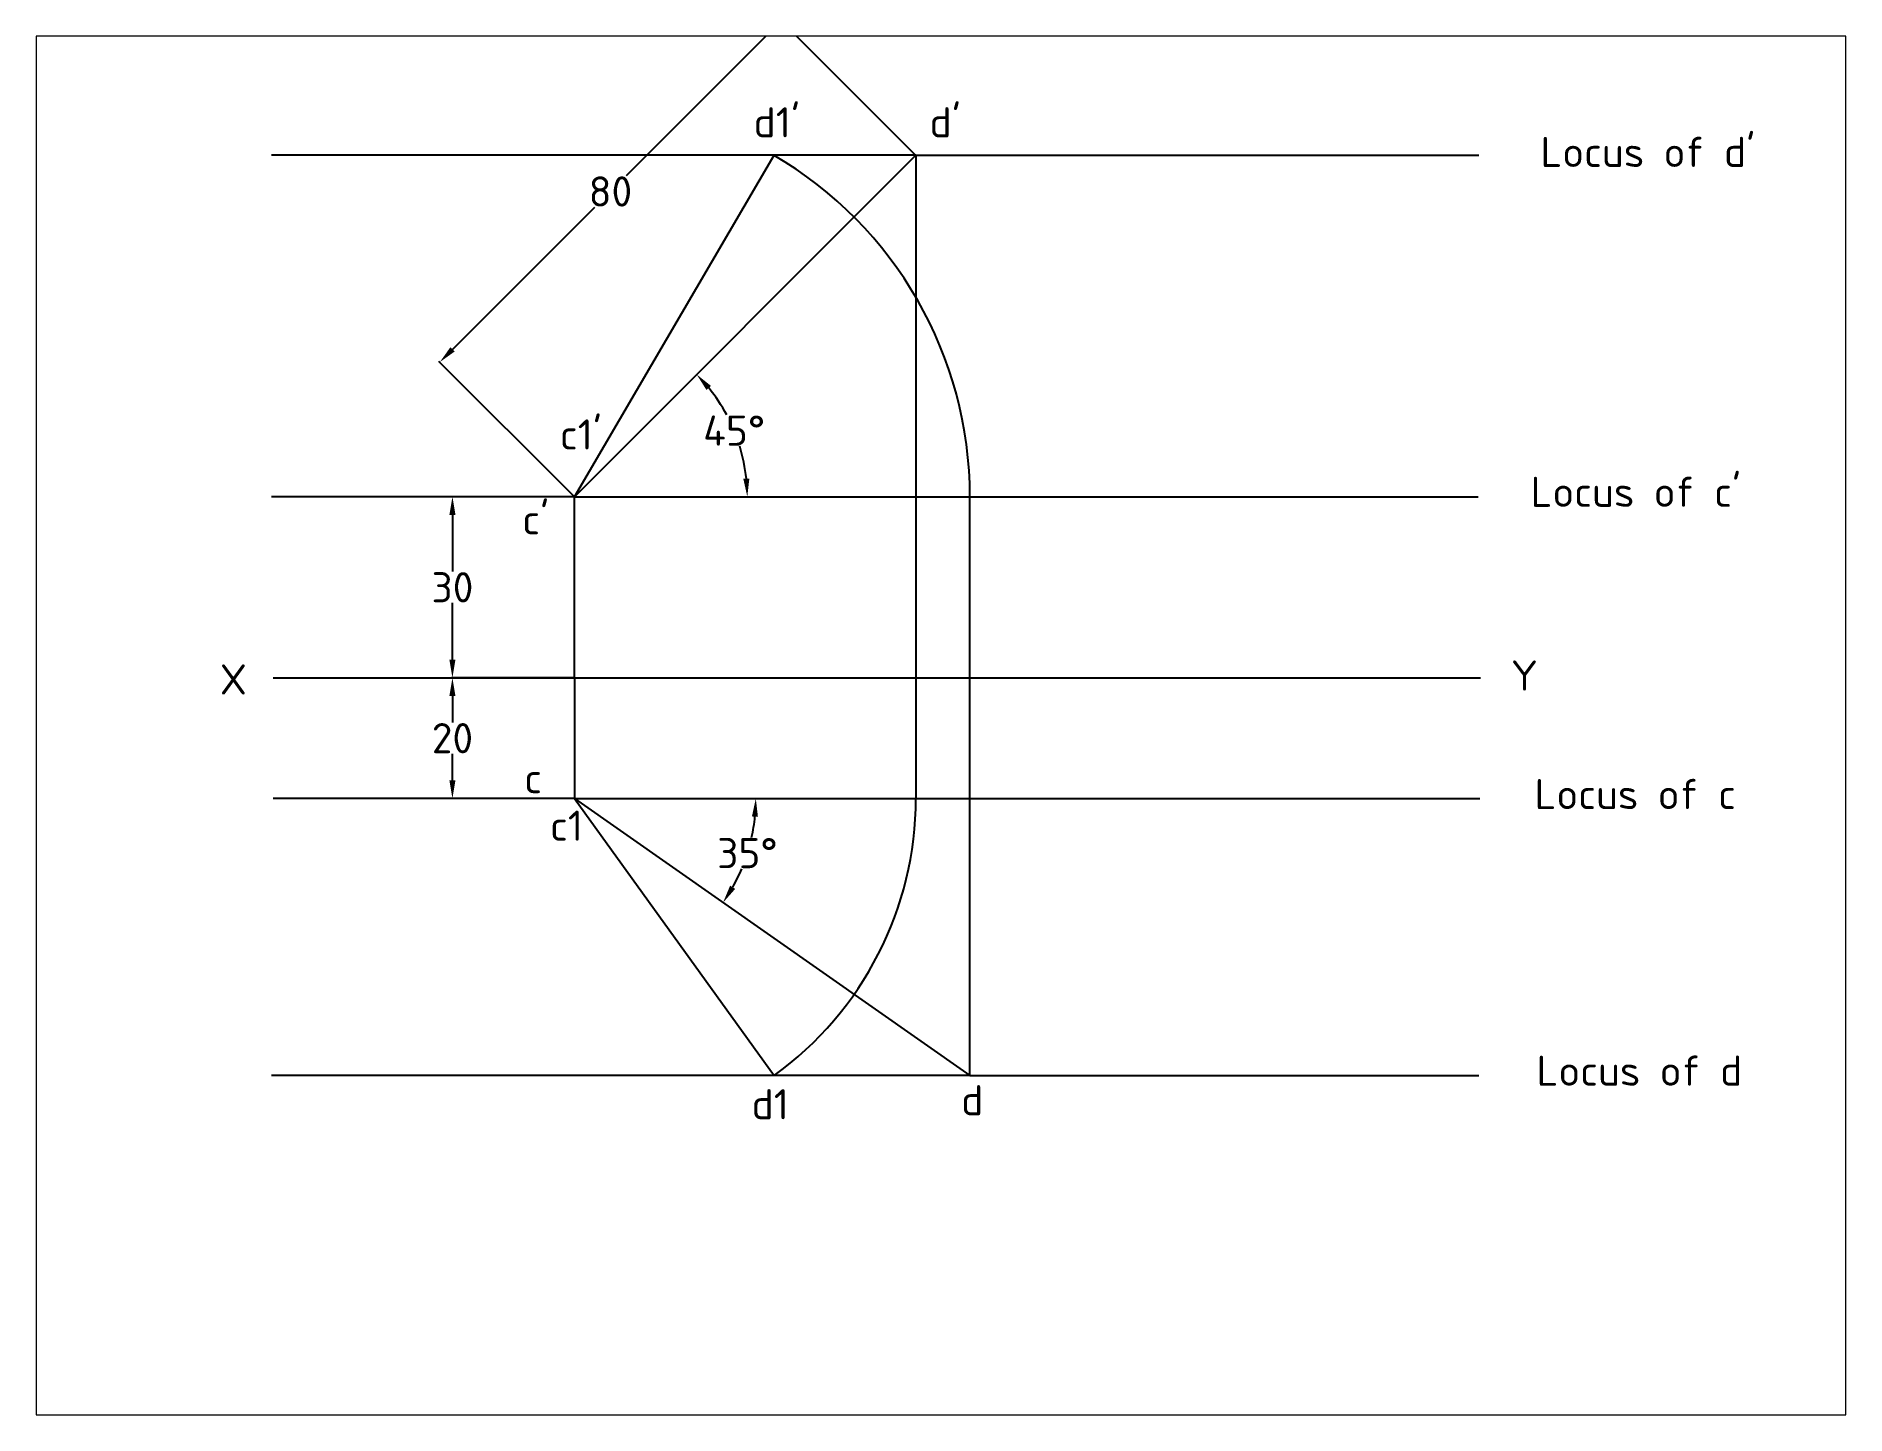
# Paper-space layout 'Layout1' of a CAD drawing. Header units: millimetres. Extents: x 1.05 to 9.45, y 0.8 to 7.2.
# The model-space entities are those that its viewports show. They can reach past a viewport. Long polylines and large blocks are cut down to what shows.
import ezdxf

# ---------------------------------------------------------------- set-up
doc = ezdxf.new("R2010")
doc.units = ezdxf.units.MM
doc.header["$MEASUREMENT"] = 0
doc.styles.get("Standard").update_dxf_attribs({"font": 'ISOCPEUR.TTF'})
doc.dimstyles.get("Standard").update_dxf_attribs({"dimtxt": 5, "dimasz": 3, "dimexe": 0.18, "dimexo": 0.0625, "dimgap": 0.09, "dimtad": 0, "dimtih": 1, "dimtoh": 1, "dimdec": 0, "dimzin": 0, "dimdsep": 46, "dimtxsty": 'Standard', "dimcen": 0.09, "dimadec": 0, "dimazin": 0, "dimtfac": 1, "dimtdec": 0, "dimtofl": 0, "dimtmove": 0, "dimatfit": 3, "dimfxl": 1, "dimtolj": 1, "dimtzin": 0, "dimarcsym": 0})

# ---------------------------------------------------------------- blocks, each defined once
blk = doc.blocks.new('*D1')
at = {"color": 0, "lineweight": -2, "transparency": 16777216}
for p, q in [((87.69, 142.9), (67.38, 142.9)), ((67.56, 139.9), (67.56, 130.49)), ((67.56, 115.9), (67.56, 125.31)), ((87.69, 112.9), (67.38, 112.9))]:
    blk.add_line(p, q, dxfattribs=at)
at = {"color": 0, "transparency": 16777216}
for points in [[(67.06, 139.9), (68.06, 139.9), (67.56, 142.9)], [(67.06, 115.9), (68.06, 115.9), (67.56, 112.9)]]:
    blk.add_solid(points, dxfattribs=at)
at = {"layer": 'Defpoints', "color": 0, "transparency": 16777216}
for p in [(87.76, 142.9), (67.56, 112.9), (87.76, 112.9)]:
    blk.add_point(p, dxfattribs=at)
at = {"color": 0, "transparency": 16777216, "insert": (67.56, 127.9), "char_height": 5, "attachment_point": 5}
blk.add_mtext('\\A1;30', dxfattribs=at)
blk = doc.blocks.new('*D2')
at = {"color": 0, "lineweight": -2, "transparency": 16777216}
for p, q in [((87.69, 112.9), (67.38, 112.9)), ((67.56, 109.9), (67.56, 105.49)), ((67.56, 95.9), (67.56, 100.31)), ((87.69, 92.9), (67.38, 92.9))]:
    blk.add_line(p, q, dxfattribs=at)
at = {"color": 0, "transparency": 16777216}
for points in [[(67.06, 109.9), (68.06, 109.9), (67.56, 112.9)], [(67.06, 95.9), (68.06, 95.9), (67.56, 92.9)]]:
    blk.add_solid(points, dxfattribs=at)
at = {"layer": 'Defpoints', "color": 0, "transparency": 16777216}
for p in [(87.76, 112.9), (67.56, 92.9), (87.76, 92.9)]:
    blk.add_point(p, dxfattribs=at)
at = {"color": 0, "transparency": 16777216, "insert": (67.56, 102.9), "char_height": 5, "attachment_point": 5}
blk.add_mtext('\\A1;20', dxfattribs=at)
blk = doc.blocks.new('*D3')
at = {"color": 0, "lineweight": -2, "transparency": 16777216}
for p, q in [((144.28, 199.51), (121.9, 221.89)), ((119.9, 219.64), (96.33, 196.07)), ((67.58, 167.32), (91.15, 190.89)), ((87.71, 142.94), (65.33, 165.32))]:
    blk.add_line(p, q, dxfattribs=at)
at = {"color": 0, "transparency": 16777216}
for points in [[(119.55, 220), (120.26, 219.29), (122.03, 221.77)], [(67.22, 167.67), (67.93, 166.97), (65.46, 165.2)]]:
    blk.add_solid(points, dxfattribs=at)
at = {"layer": 'Defpoints', "color": 0, "transparency": 16777216}
for p in [(122.03, 221.77), (144.33, 199.47), (87.76, 142.9)]:
    blk.add_point(p, dxfattribs=at)
at = {"color": 0, "transparency": 16777216, "insert": (93.74, 193.48), "char_height": 5, "attachment_point": 5}
blk.add_mtext('\\A1;80', dxfattribs=at)
blk = doc.blocks.new('*D4')
at = {"color": 0, "lineweight": -2, "transparency": 16777216}
for start, end in [(28.2343, 38.9982), (6.0018, 16.995)]:
    blk.add_arc((87.76, 142.9), 28.65, start, end, dxfattribs=at)
at = {"color": 0, "transparency": 16777216}
for points in [[(109.65, 160.59), (110.4, 161.26), (108.02, 163.16)], [(116.75, 145.92), (115.75, 145.87), (116.41, 142.9)]]:
    blk.add_solid(points, dxfattribs=at)
at = {"layer": 'Defpoints', "color": 0, "transparency": 16777216}
for p in [(144.33, 199.47), (115.43, 150.31), (87.76, 142.9), (87.76, 142.9), (237.48, 142.9)]:
    blk.add_point(p, dxfattribs=at)
at = {"color": 0, "transparency": 16777216, "insert": (114.23, 153.86), "char_height": 5, "attachment_point": 5}
blk.add_mtext('\\A1;45°', dxfattribs=at)
blk = doc.blocks.new('*D5')
at = {"color": 0, "lineweight": -2, "transparency": 16777216}
for start, end in [(347.61, 354.2808), (330.7192, 337.2416)]:
    blk.add_arc((87.76, 92.9), 30.07, start, end, dxfattribs=at)
at = {"color": 0, "transparency": 16777216}
for points in [[(117.18, 89.93), (118.17, 89.88), (117.82, 92.9)], [(114.41, 77.93), (113.56, 78.46), (112.39, 75.65)]]:
    blk.add_solid(points, dxfattribs=at)
at = {"layer": 'Defpoints', "color": 0, "transparency": 16777216}
for p in [(87.76, 92.9), (87.76, 92.9), (237.79, 92.9), (115.37, 80.99), (153.29, 47.01)]:
    blk.add_point(p, dxfattribs=at)
at = {"color": 0, "transparency": 16777216, "insert": (116.43, 83.86), "char_height": 5, "attachment_point": 5}
blk.add_mtext('\\A1;35°', dxfattribs=at)

msp = doc.modelspace()

# ---------------------------------------------------------------- linework, layer by layer
for p, q in [((144.33, 199.47), (37.59, 199.47)), ((144.33, 199.47), (237.58, 199.47)), ((144.33, 199.47), (144.33, 92.9)), ((87.76, 142.9), (37.56, 142.9)), ((87.76, 112.9), (87.76, 142.9)), ((87.76, 142.9), (237.48, 142.9)), ((153.29, 47.01), (153.29, 142.9)), ((37.86, 112.9), (237.86, 112.9)), ((87.76, 112.9), (87.76, 92.9)), ((87.76, 92.9), (37.87, 92.9)), ((87.76, 92.9), (237.79, 92.9)), ((153.29, 47.01), (37.59, 47.01)), ((153.29, 47.01), (237.58, 47.01))]:
    msp.add_line(p, q)
at = {"color": 2}
for p, q in [((87.76, 142.9), (144.33, 199.47)), ((87.76, 92.9), (153.29, 47.01))]:
    msp.add_line(p, q, dxfattribs=at)
at = {"color": 1}
for p, q in [((87.76, 142.9), (120.84, 199.47)), ((87.76, 92.9), (120.84, 47.01))]:
    msp.add_line(p, q, dxfattribs=at)
for centre, radius, start, end in [((87.76, 142.9), 65.53, 0, 59.6798), ((87.76, 92.9), 56.57, 305.7906, 0)]:
    msp.add_arc(centre, radius, start, end)

# ---------------------------------------------------------------- texts
for s, p in [("d1'", (117.45, 202.44)), ("d'", (146.6, 202.44)), ("Locus of d'", (247.82, 197.53)), ("c1'", (85.35, 150.72)), ("Locus of c'", (246.18, 141.22)), ("c'", (79.12, 136.65)), ('X', (29.01, 110.13)), ('Y', (242.91, 110.78)), ('c', (79.45, 93.77)), ('Locus of c', (246.84, 91.14)), ('c1', (83.72, 85.9)), ('Locus of d', (247.17, 45.31)), ('d', (151.84, 40.41)), ('d1', (117.12, 39.75))]:
    msp.add_text(s, height=5).set_placement(p)

# ---------------------------------------------------------------- dimensions: what is measured, and where the dimension line sits
dim = msp.add_aligned_dim(p1=(87.76, 142.9), p2=(144.33, 199.47), distance=31.54, dimstyle='Standard')
dim.commit()
dim.dimension.update_dxf_attribs({"geometry": '*D3', "text_midpoint": (93.74, 193.48)})
for base, line1, line2, picture, middle in [((115.43, 150.31), ((87.76, 142.9), (237.48, 142.9)), ((87.76, 142.9), (144.33, 199.47)), '*D4', (114.23, 153.86)), ((115.37, 80.99), ((87.76, 92.9), (237.79, 92.9)), ((87.76, 92.9), (153.29, 47.01)), '*D5', (116.43, 83.86))]:
    dim = msp.add_angular_dim_2l(base=base, line1=line1, line2=line2, dimstyle='Standard')
    dim.commit()
    dim.dimension.update_dxf_attribs({"geometry": picture, "text_midpoint": middle})
for base, p1, p2, picture, middle in [((67.56, 112.9), (87.76, 142.9), (87.76, 112.9), '*D1', (67.56, 127.9)), ((67.56, 92.9), (87.76, 112.9), (87.76, 92.9), '*D2', (67.56, 102.9))]:
    dim = msp.add_linear_dim(base=base, p1=p1, p2=p2, angle=90, dimstyle='Standard')
    dim.commit()
    dim.dimension.update_dxf_attribs({"geometry": picture, "text_midpoint": middle})

psp = doc.layouts.get("Layout1")

# ---------------------------------------------------------------- viewports
at = {"layer": '0'}
psp.add_viewport(center=(5.25, 4), size=(8.4, 6.4), view_center_point=(148.5, 105), view_height=228.417131, dxfattribs=at)

doc.saveas('drawing.dxf')
